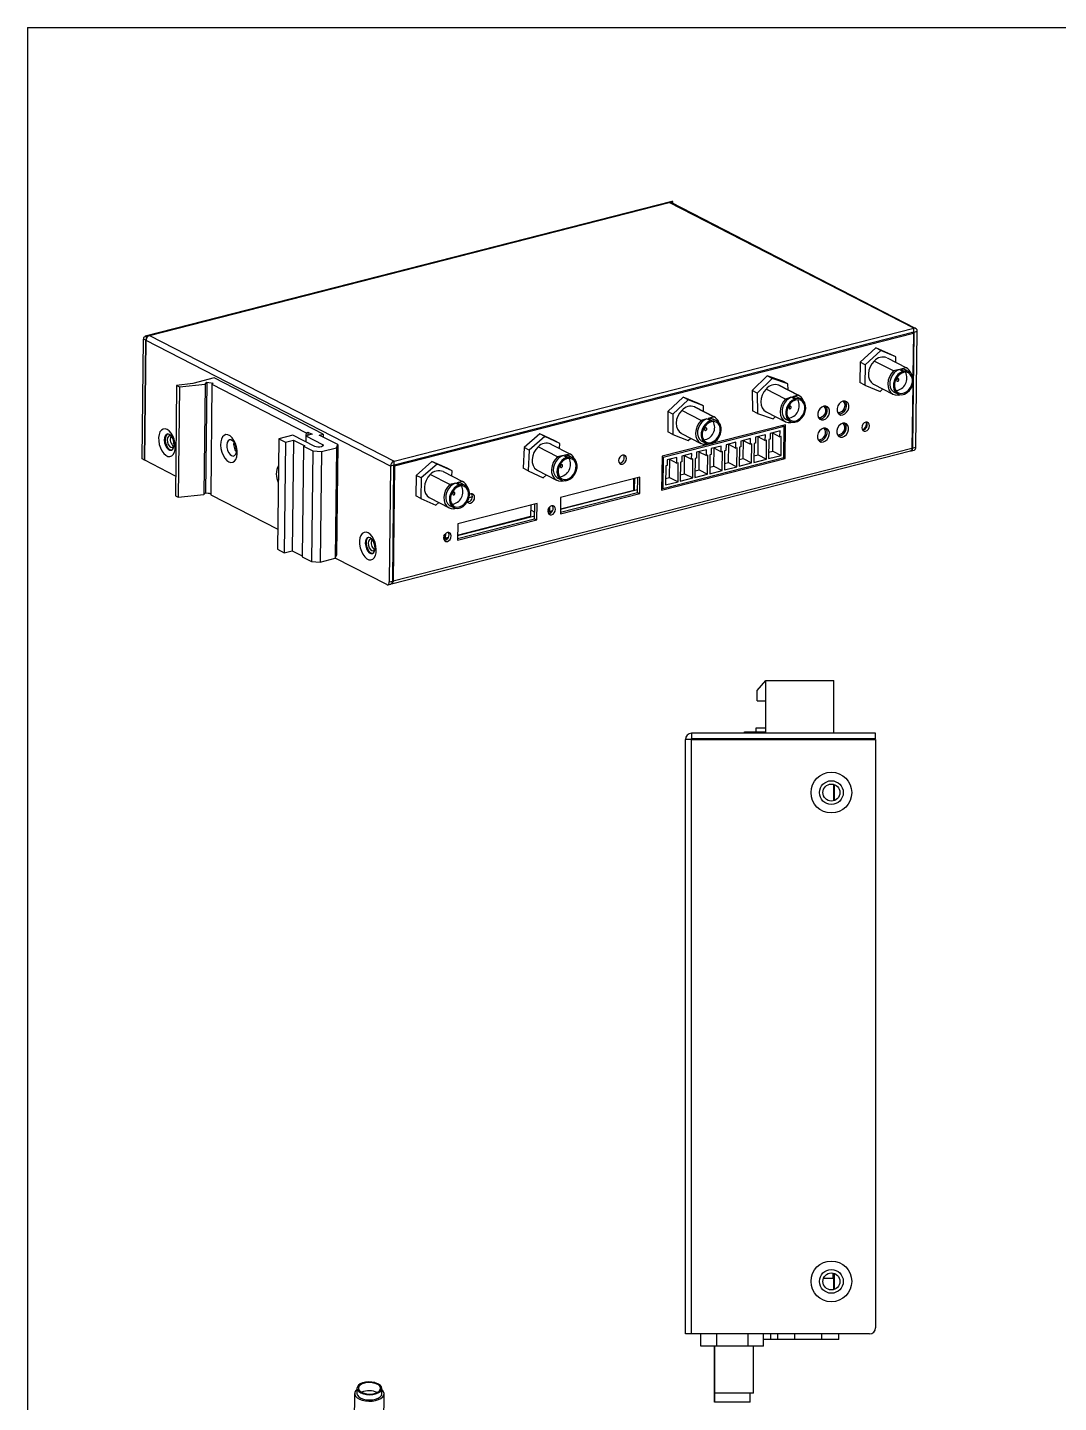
# Model space of a CAD drawing. Header units: millimetres. Extents: x 242 to 699, y 259 to 578.
# Drawn here: x 242.2 to 394.1, y 375 to 577.6 of the extents above; entities that cross this region are included whole.
import ezdxf

# ---------------------------------------------------------------- set-up
doc = ezdxf.new("R2010")
doc.units = ezdxf.units.MM
doc.header["$LTSCALE"] = 2
doc.layers.add('1轮廓实线层', color=7, linetype='Continuous')
doc.layers.add('2细线层', color=4, linetype='Continuous')

msp = doc.modelspace()

# ---------------------------------------------------------------- linework, layer by layer
at = {"layer": '1轮廓实线层'}
for p, q in [((337.14, 551.95), (259.54, 532.09)), ((260.21, 532.2), (336.79, 551.79)), ((336.79, 551.79), (337.3, 551.92)), ((372.81, 533.27), (336.79, 551.79)), ((373.09, 533.25), (337.07, 551.77)), ((337.3, 551.65), (337.3, 551.92)), ((296.23, 513.68), (372.81, 533.27)), ((296.23, 513.16), (372.8, 532.75)), ((372.78, 532.75), (372.86, 532.7)), ((372.8, 532.75), (372.81, 533.27)), ((372.86, 532.7), (373.31, 532.82)), ((373.12, 515.75), (373.31, 532.82)), ((259.13, 514.02), (259.33, 531.67)), ((259.66, 531.5), (259.33, 531.67)), ((259.45, 513.85), (259.66, 531.5)), ((259.5, 513.83), (259.7, 531.48)), ((259.66, 531.5), (259.7, 531.51)), ((259.7, 532.07), (260.21, 532.2)), ((259.7, 532.07), (259.7, 531.55)), ((259.7, 531.55), (259.7, 531.55)), ((295.72, 512.96), (259.7, 531.48)), ((260.21, 532.2), (296.23, 513.68)), ((296.28, 512.98), (372.75, 532.54)), ((372.49, 532.67), (372.75, 532.54)), ((372.66, 515.64), (372.86, 532.7)), ((372.75, 532.54), (372.67, 526.2)), ((367.2, 530.36), (364.91, 528.28)), ((367.94, 529.98), (365.65, 527.9)), ((367.94, 529.98), (367.2, 530.36)), ((369.44, 529.42), (367.2, 530.36)), ((370.18, 529.04), (367.94, 529.98)), ((368.87, 528.91), (371.72, 527.44)), ((370.18, 529.04), (369.44, 529.42)), ((370.17, 528.24), (370.18, 529.04)), ((364.91, 528.28), (364.86, 525.27)), ((365.65, 527.9), (364.91, 528.28)), ((365.65, 527.9), (365.6, 524.89)), ((369.83, 526.97), (366.97, 528.44)), ((370.68, 527.18), (369.83, 526.97)), ((371.22, 526.9), (370.68, 527.18)), ((371.72, 527.44), (370.87, 527.23)), ((370.87, 527.23), (371.4, 526.95)), ((371.22, 526.9), (371.4, 526.95)), ((372.12, 526.85), (371.59, 527.13)), ((264.19, 524.85), (264.01, 508.57)), ((266.59, 525.15), (264.19, 524.85)), ((264.19, 524.85), (264.61, 524.64)), ((264.61, 524.64), (264.42, 508.36)), ((264.61, 524.64), (268.4, 525.05)), ((269.7, 525.94), (266.59, 525.15)), ((268.4, 525.05), (268.21, 508.77)), ((268.4, 525.05), (268.64, 525.32)), ((268.64, 525.32), (268.45, 509.04)), ((268.64, 525.32), (269.57, 525.2)), ((269.4, 525.01), (269.21, 508.73)), ((269.57, 525.2), (269.4, 525.01)), ((269.4, 525.01), (283.26, 517.88)), ((285.79, 517.68), (269.7, 525.94)), ((351.22, 526.27), (348.99, 524.09)), ((351.96, 525.88), (349.73, 523.71)), ((351.96, 525.88), (351.22, 526.27)), ((353.52, 525.46), (351.22, 526.27)), ((354.26, 525.08), (351.96, 525.88)), ((352.94, 524.88), (355.8, 523.41)), ((353.03, 524.84), (352.94, 524.88)), ((355.88, 523.37), (353.03, 524.84)), ((354.26, 525.08), (353.52, 525.46)), ((354.28, 524.2), (354.26, 525.08)), ((365.6, 524.89), (364.86, 525.27)), ((365.6, 524.89), (367.84, 523.95)), ((366.89, 525.03), (369.75, 523.56)), ((372.66, 524.94), (372.55, 515.61)), ((338.84, 523.1), (336.57, 521)), ((339.58, 522.72), (337.31, 520.62)), ((339.58, 522.72), (338.84, 523.1)), ((341.1, 522.2), (338.84, 523.1)), ((341.84, 521.82), (339.58, 522.72)), ((349.73, 523.71), (348.99, 524.09)), ((348.99, 524.09), (349.06, 521.11)), ((349.73, 523.71), (349.8, 520.73)), ((353.9, 522.84), (351.04, 524.31)), ((354.76, 523.1), (353.9, 522.84)), ((355.29, 522.82), (354.76, 523.1)), ((355.8, 523.41), (354.94, 523.15)), ((354.94, 523.15), (355.47, 522.88)), ((355.29, 522.82), (355.47, 522.88)), ((356.26, 522.8), (355.73, 523.07)), ((367.84, 523.95), (368.26, 524.33)), ((369.91, 523.86), (370.44, 523.59)), ((336.57, 521), (336.56, 518)), ((337.31, 520.62), (336.57, 521)), ((337.31, 520.62), (337.3, 517.61)), ((341.49, 519.7), (338.63, 521.17)), ((340.53, 521.67), (343.39, 520.2)), ((340.57, 521.65), (340.53, 521.67)), ((343.42, 520.18), (340.57, 521.65)), ((341.84, 521.82), (341.1, 522.2)), ((341.84, 521), (341.84, 521.82)), ((349.8, 520.73), (349.06, 521.11)), ((349.8, 520.73), (352.1, 519.93)), ((351.04, 520.97), (353.89, 519.5)), ((359.7, 521.7), (359.76, 521.67)), ((359.76, 521.67), (360.03, 521.53)), ((362.69, 521.84), (362.9, 521.73)), ((353.9, 519.05), (335.72, 514.4)), ((353.73, 518.81), (335.88, 514.25)), ((342.34, 519.93), (341.49, 519.7)), ((342.88, 519.65), (342.34, 519.93)), ((343.39, 520.2), (342.53, 519.98)), ((342.53, 519.98), (343.06, 519.7)), ((342.88, 519.65), (343.06, 519.7)), ((343.8, 519.61), (343.27, 519.88)), ((352.1, 519.93), (352.43, 520.25)), ((353.47, 518.94), (353.73, 518.81)), ((353.56, 518.89), (353.57, 518.97)), ((353.67, 514.22), (353.73, 518.81)), ((353.84, 514.07), (353.9, 519.05)), ((354.05, 519.8), (354.58, 519.53)), ((279.24, 516.98), (279.06, 500.7)), ((281.34, 517.52), (279.24, 516.98)), ((279.24, 516.98), (280.23, 516.48)), ((280.23, 516.48), (281.42, 516.78)), ((281.42, 516.78), (281.23, 500.5)), ((284.55, 515.87), (281.34, 517.52)), ((281.42, 516.78), (283.06, 515.93)), ((283.25, 517.41), (283.24, 516.54)), ((283.26, 517.88), (283.25, 517.41)), ((284.16, 517.64), (283.25, 517.41)), ((283.25, 517.41), (285.68, 516.16)), ((283.26, 517.88), (283.54, 517.96)), ((283.54, 517.96), (284.16, 517.64)), ((283.54, 517.96), (283.54, 517.48)), ((285.22, 517.53), (285.79, 517.68)), ((287.93, 516.14), (285.22, 517.53)), ((285.79, 517.68), (285.78, 517.24)), ((317.72, 517.69), (315.39, 515.7)), ((318.46, 517.31), (316.13, 515.32)), ((318.46, 517.31), (317.72, 517.69)), ((319.92, 516.66), (317.72, 517.69)), ((320.66, 516.28), (318.46, 517.31)), ((320.66, 516.28), (319.92, 516.66)), ((337.3, 517.61), (336.56, 518)), ((337.3, 517.61), (339.56, 516.71)), ((338.57, 517.78), (341.43, 516.31)), ((339.56, 516.71), (339.95, 517.08)), ((341.59, 516.61), (342.12, 516.34)), ((347.32, 516.65), (347.31, 515.8)), ((348.77, 517.02), (347.32, 516.65)), ((347.66, 516.74), (348.76, 516.18)), ((347.69, 514.06), (347.72, 516.71)), ((348.76, 516.18), (348.77, 517.02)), ((349.49, 517.21), (349.48, 516.36)), ((350.94, 517.58), (349.49, 517.21)), ((349.83, 517.3), (350.93, 516.73)), ((349.86, 514.62), (349.89, 517.27)), ((350.93, 516.73), (350.94, 517.58)), ((351.12, 516.78), (350.93, 516.73)), ((351.09, 513.98), (351.12, 516.78)), ((351.45, 516.87), (351.42, 514.06)), ((351.64, 516.91), (351.45, 516.87)), ((351.65, 517.76), (351.64, 516.91)), ((353.11, 518.13), (351.65, 517.76)), ((352, 517.85), (353.1, 517.29)), ((352.03, 515.17), (352.06, 517.82)), ((353.1, 517.29), (353.11, 518.13)), ((353.29, 517.34), (353.1, 517.29)), ((353.26, 514.54), (353.29, 517.34)), ((359.67, 518.45), (359.72, 518.41)), ((359.72, 518.41), (359.99, 518.28)), ((280.23, 516.48), (280.04, 500.19)), ((282.89, 515.89), (282.71, 499.61)), ((283.06, 515.93), (282.89, 515.89)), ((282.89, 515.89), (284.25, 515.19)), ((284.25, 515.19), (284.06, 498.91)), ((284.25, 515.19), (285.52, 515.11)), ((285.52, 515.11), (285.34, 498.82)), ((285.52, 515.11), (287.73, 515.67)), ((285.68, 516.16), (285.68, 515.86)), ((287.73, 515.67), (287.54, 499.39)), ((287.73, 515.67), (287.93, 516.14)), ((287.93, 516.14), (287.75, 499.85)), ((295.87, 495.62), (372.34, 515.19)), ((296.09, 496.04), (372.55, 515.61)), ((315.39, 515.7), (315.26, 512.67)), ((316.13, 515.32), (315.39, 515.7)), ((316.13, 515.32), (316, 512.28)), ((320.32, 514.33), (317.46, 515.8)), ((319.3, 516.23), (319.35, 516.2)), ((319.35, 516.2), (322.21, 514.73)), ((321.17, 514.51), (320.32, 514.33)), ((320.63, 515.55), (320.66, 516.28)), ((321.71, 514.24), (321.17, 514.51)), ((322.21, 514.73), (321.36, 514.55)), ((321.36, 514.55), (321.89, 514.28)), ((340.09, 514.8), (338.64, 514.43)), ((338.99, 514.52), (340.08, 513.96)), ((339.01, 511.84), (339.04, 514.49)), ((340.08, 513.96), (340.09, 514.8)), ((340.81, 514.99), (340.8, 514.14)), ((342.26, 515.36), (340.81, 514.99)), ((341.16, 515.08), (342.25, 514.51)), ((341.18, 512.39), (341.21, 515.05)), ((342.25, 514.51), (342.26, 515.36)), ((342.45, 514.56), (342.25, 514.51)), ((342.42, 511.76), (342.45, 514.56)), ((342.77, 514.64), (342.74, 511.84)), ((342.97, 514.69), (342.77, 514.64)), ((342.98, 515.54), (342.97, 514.69)), ((344.43, 515.91), (342.98, 515.54)), ((343.33, 515.63), (344.42, 515.07)), ((343.35, 512.95), (343.38, 515.6)), ((344.42, 515.07), (344.43, 515.91)), ((344.62, 515.12), (344.42, 515.07)), ((344.58, 512.32), (344.62, 515.12)), ((344.94, 515.2), (344.91, 512.4)), ((345.14, 515.25), (344.94, 515.2)), ((345.15, 516.1), (345.14, 515.25)), ((346.6, 516.47), (345.15, 516.1)), ((345.5, 516.19), (346.59, 515.62)), ((345.52, 513.51), (345.55, 516.16)), ((346.59, 515.62), (346.6, 516.47)), ((346.79, 515.67), (346.59, 515.62)), ((346.75, 512.87), (346.79, 515.67)), ((347.11, 515.75), (347.08, 512.95)), ((347.31, 515.8), (347.11, 515.75)), ((348.96, 516.23), (348.76, 516.18)), ((348.92, 513.43), (348.96, 516.23)), ((349.28, 516.31), (349.25, 513.51)), ((349.26, 514.46), (349.86, 514.62)), ((349.48, 516.36), (349.28, 516.31)), ((349.86, 514.62), (351.09, 513.98)), ((351.42, 514.06), (353.26, 514.54)), ((351.43, 515.02), (352.03, 515.17)), ((352.03, 515.17), (353.26, 514.54)), ((372.45, 515.22), (372.9, 515.33)), ((372.66, 515.64), (373.12, 515.75)), ((259.45, 513.85), (259.13, 514.02)), ((259.45, 513.85), (259.5, 513.86)), ((264.04, 511.49), (259.5, 513.83)), ((295.72, 512.96), (295.52, 495.9)), ((296.17, 513.08), (295.72, 512.96)), ((296.17, 513.08), (295.98, 496.01)), ((296.28, 512.98), (296.09, 496.04)), ((296.17, 513.03), (296.28, 512.98)), ((296.23, 513.16), (296.23, 513.68)), ((301.82, 513.63), (299.51, 511.59)), ((302.56, 513.25), (300.25, 511.21)), ((302.56, 513.25), (301.82, 513.63)), ((304.04, 512.64), (301.82, 513.63)), ((304.78, 512.26), (302.56, 513.25)), ((304.78, 512.26), (304.04, 512.64)), ((316, 512.28), (315.26, 512.67)), ((321.71, 514.24), (321.89, 514.28)), ((322.56, 514.17), (322.03, 514.45)), ((335.72, 514.4), (335.66, 509.41)), ((335.66, 509.41), (353.84, 514.07)), ((335.72, 514.33), (335.88, 514.25)), ((335.88, 514.25), (335.83, 509.65)), ((335.83, 509.65), (353.67, 514.22)), ((336.27, 512.98), (336.23, 510.18)), ((336.46, 513.03), (336.27, 512.98)), ((336.47, 513.88), (336.46, 513.03)), ((337.92, 514.25), (336.47, 513.88)), ((336.82, 513.97), (337.91, 513.4)), ((336.84, 511.28), (336.87, 513.94)), ((337.91, 513.4), (337.92, 514.25)), ((338.11, 513.45), (337.91, 513.4)), ((338.08, 510.65), (338.11, 513.45)), ((338.43, 513.53), (338.4, 510.73)), ((338.63, 513.58), (338.43, 513.53)), ((338.64, 514.43), (338.63, 513.58)), ((340.28, 514.01), (340.08, 513.96)), ((340.25, 511.21), (340.28, 514.01)), ((340.6, 514.09), (340.57, 511.29)), ((340.8, 514.14), (340.6, 514.09)), ((342.75, 512.8), (343.35, 512.95)), ((343.35, 512.95), (344.58, 512.32)), ((344.91, 512.4), (346.75, 512.87)), ((344.92, 513.35), (345.52, 513.51)), ((345.52, 513.51), (346.75, 512.87)), ((347.08, 512.95), (348.92, 513.43)), ((347.09, 513.91), (347.69, 514.06)), ((347.69, 514.06), (348.92, 513.43)), ((349.25, 513.51), (351.09, 513.98)), ((353.59, 514.2), (353.84, 514.07)), ((299.51, 511.59), (299.42, 508.57)), ((300.25, 511.21), (299.51, 511.59)), ((300.25, 511.21), (300.16, 508.19)), ((304.43, 510.25), (301.57, 511.72)), ((303.47, 512.16), (306.33, 510.69)), ((305.29, 510.45), (304.43, 510.25)), ((304.76, 511.5), (304.78, 512.26)), ((305.82, 510.17), (305.29, 510.45)), ((306.33, 510.69), (305.47, 510.49)), ((305.47, 510.49), (306.01, 510.21)), ((316, 512.28), (318.2, 511.25)), ((317.34, 512.35), (320.19, 510.88)), ((318.2, 511.25), (318.67, 511.66)), ((320.35, 511.18), (320.88, 510.9)), ((332.46, 511.32), (320.76, 508.33)), ((331.55, 509.43), (331.57, 511.1)), ((331.68, 509.52), (331.69, 511.13)), ((332.1, 509.08), (332.13, 511.24)), ((332.43, 508.91), (332.46, 511.32)), ((336.23, 510.18), (338.08, 510.65)), ((336.24, 511.13), (336.84, 511.28)), ((336.84, 511.28), (338.08, 510.65)), ((338.4, 510.73), (340.25, 511.21)), ((338.41, 511.69), (339.01, 511.84)), ((339.01, 511.84), (340.25, 511.21)), ((340.57, 511.29), (342.42, 511.76)), ((340.58, 512.24), (341.18, 512.39)), ((341.18, 512.39), (342.42, 511.76)), ((342.74, 511.84), (344.58, 512.32)), ((264.01, 508.57), (264.42, 508.36)), ((264.42, 508.36), (268.21, 508.77)), ((268.21, 508.77), (268.45, 509.04)), ((268.45, 509.04), (269.21, 508.94)), ((269.21, 508.83), (268.93, 508.98)), ((269.21, 508.73), (279.09, 503.65)), ((300.16, 508.19), (299.42, 508.57)), ((305.82, 510.17), (306.01, 510.21)), ((306.71, 510.11), (306.17, 510.39)), ((307.77, 508.42), (307.27, 508.29)), ((307.53, 508.86), (307.35, 508.78)), ((320.74, 506.6), (332.11, 509.5)), ((320.74, 506.18), (332.1, 509.08)), ((320.74, 505.92), (332.43, 508.91)), ((320.75, 506.67), (331.55, 509.43)), ((331.55, 509.49), (331.68, 509.52)), ((332.1, 509.08), (332.43, 508.91)), ((335.66, 509.74), (335.83, 509.65)), ((335.66, 509.67), (335.76, 509.69)), ((300.16, 508.19), (302.38, 507.2)), ((301.48, 508.29), (304.33, 506.82)), ((302.38, 507.2), (302.83, 507.59)), ((304.49, 507.12), (305.02, 506.85)), ((317.31, 507.45), (305.62, 504.45)), ((316.4, 505.56), (316.42, 507.22)), ((316.41, 506.47), (316.97, 506.18)), ((316.95, 505.21), (316.98, 507.36)), ((317.28, 505.04), (317.31, 507.45)), ((318.93, 506.58), (319.04, 506.79)), ((319.1, 506.31), (319.11, 506.88)), ((319.14, 506.91), (319.13, 506.31)), ((319.13, 506.31), (319.61, 506.44)), ((320.76, 508.33), (320.74, 505.92)), ((305.59, 502.3), (316.95, 505.21)), ((305.59, 502.04), (317.28, 505.04)), ((305.62, 504.45), (305.59, 502.04)), ((305.6, 502.72), (316.96, 505.63)), ((305.6, 502.79), (316.4, 505.56)), ((316.95, 505.21), (317.28, 505.04)), ((318.88, 506.25), (319.1, 506.31)), ((318.9, 506.12), (319.53, 506.28)), ((319.1, 506.33), (319.13, 506.31)), ((303.53, 502.32), (303.75, 502.38)), ((303.55, 502.2), (304.18, 502.36)), ((303.58, 502.66), (303.69, 502.87)), ((303.75, 502.38), (303.76, 502.95)), ((303.75, 502.4), (303.78, 502.38)), ((303.79, 502.98), (303.78, 502.38)), ((303.78, 502.38), (304.26, 502.51)), ((279.06, 500.7), (280.04, 500.19)), ((280.04, 500.19), (281.23, 500.5)), ((281.23, 500.5), (282.71, 499.74)), ((282.71, 499.61), (284.06, 498.91)), ((284.06, 498.91), (285.34, 498.82)), ((285.34, 498.82), (287.54, 499.39)), ((287.54, 499.39), (287.75, 499.85)), ((295.15, 495.5), (287.55, 499.4)), ((295.31, 495.48), (295.76, 495.59)), ((295.52, 495.9), (295.98, 496.01)), ((295.98, 496.1), (296.09, 496.04)), ((349.72, 479.9), (351.02, 481.4)), ((351.02, 481.4), (361.02, 481.4)), ((351.02, 473.6), (351.02, 481.4)), ((361.02, 473.6), (361.02, 481.4)), ((349.72, 478.4), (349.72, 479.9)), ((349.72, 478.4), (351.02, 478.4)), ((349.57, 474.4), (351.02, 474.4)), ((349.57, 473.8), (349.57, 474.4)), ((339.97, 472.7), (339.17, 472.7)), ((339.17, 385.12), (339.17, 472.7)), ((339.97, 472.7), (340.07, 472.7)), ((340.07, 473.6), (340.07, 472.8)), ((367.17, 473.6), (340.07, 473.6)), ((367.17, 472.8), (340.07, 472.8)), ((340.07, 385.12), (340.07, 472.7)), ((340.07, 472.7), (367.17, 472.7)), ((347.87, 473.6), (347.87, 473.8)), ((347.87, 473.8), (351.02, 473.8)), ((347.87, 472.7), (347.87, 472.8)), ((351.02, 472.7), (351.02, 472.8)), ((361.02, 472.7), (361.02, 472.8)), ((367.17, 472.8), (367.17, 473.6)), ((367.17, 472.7), (367.17, 386.02)), ((361.02, 463.66), (361.02, 466.06)), ((361.07, 466.04), (361.07, 463.68)), ((360.97, 393.3), (359.5, 393.3)), ((360.87, 394.09), (360.87, 393.3)), ((360.97, 393.3), (360.97, 391.65)), ((361.07, 394.04), (361.07, 391.68)), ((340.07, 385.12), (339.17, 385.12)), ((366.27, 385.12), (340.07, 385.12)), ((341.45, 383.32), (341.45, 385.12)), ((343.78, 383.32), (343.78, 385.12)), ((348.4, 383.32), (348.4, 385.12)), ((350.69, 383.32), (350.69, 385.12)), ((351.77, 384.32), (351.77, 385.12)), ((352.77, 384.32), (352.77, 385.12)), ((355.27, 384.32), (355.27, 385.12)), ((359.27, 384.32), (359.27, 385.12)), ((361.77, 384.32), (361.77, 385.12)), ((343.78, 383.32), (341.45, 383.32)), ((343.39, 383.32), (343.39, 376.37)), ((343.44, 376.37), (343.44, 383.32)), ((343.46, 383.32), (343.46, 376.37)), ((348.4, 383.32), (343.78, 383.32)), ((350.69, 383.32), (348.4, 383.32)), ((349.18, 376.37), (349.18, 383.32)), ((351.77, 384.32), (350.69, 384.32)), ((352.77, 384.32), (351.77, 384.32)), ((355.27, 384.32), (352.77, 384.32)), ((359.27, 384.32), (355.27, 384.32)), ((361.77, 384.32), (359.27, 384.32)), ((290.77, 377.14), (290.76, 376.36)), ((293.4, 377.95), (293.6, 377.89)), ((294.44, 376.3), (294.45, 377.08)), ((294.51, 376.84), (294.44, 376.86)), ((290.42, 376.36), (290.36, 372.18)), ((294.71, 372.11), (294.78, 376.3)), ((343.45, 376.37), (343.39, 376.37)), ((343.45, 376.37), (343.44, 376.37)), ((343.45, 375.07), (343.45, 376.37)), ((343.45, 376.37), (343.45, 375.07)), ((343.46, 376.37), (343.45, 376.37)), ((343.45, 376.37), (343.45, 375.07)), ((348.7, 375.07), (343.45, 375.07)), ((343.45, 375.07), (343.45, 375.07)), ((343.45, 375.07), (343.45, 375.07)), ((349.18, 376.37), (343.46, 376.37)), ((348.7, 375.07), (348.7, 376.37))]:
    msp.add_line(p, q, dxfattribs=at)
at = {"layer": '1轮廓实线层', "flags": 128}
for points in [[(259.33, 531.67), (259.34, 531.78), (259.36, 531.88), (259.39, 531.97), (259.44, 532.03), (259.5, 532.07), (259.56, 532.1), (259.63, 532.09), (259.7, 532.07)], [(259.66, 531.5), (259.66, 531.52), (259.66, 531.53), (259.66, 531.54), (259.67, 531.54), (259.68, 531.55), (259.68, 531.55), (259.69, 531.55), (259.7, 531.55)], [(366.97, 528.44), (366.63, 528.04), (366.37, 527.57), (366.2, 527.07), (366.13, 526.57), (366.16, 526.09), (366.3, 525.66), (366.54, 525.3), (366.85, 525.05), (366.89, 525.03)], [(369.83, 526.97), (369.49, 526.57), (369.23, 526.1), (369.06, 525.6), (368.99, 525.1), (369.02, 524.62), (369.16, 524.19), (369.39, 523.83), (369.71, 523.58), (370.08, 523.44), (370.5, 523.43), (370.77, 523.48)], [(370.68, 527.18), (370.29, 526.99), (369.93, 526.7), (369.63, 526.32), (369.41, 525.88), (369.29, 525.42), (369.27, 524.96), (369.35, 524.54), (369.53, 524.18), (369.8, 523.92), (369.91, 523.86)], [(371.22, 526.9), (370.83, 526.72), (370.47, 526.43), (370.17, 526.05), (369.95, 525.61), (369.82, 525.14), (369.8, 524.68), (369.88, 524.26), (370.07, 523.91), (370.34, 523.65), (370.68, 523.5), (371.06, 523.47), (371.45, 523.57), (371.84, 523.79), (372.18, 524.11), (372.46, 524.51), (372.66, 524.95), (372.76, 525.42), (372.75, 525.88), (372.64, 526.28), (372.43, 526.61), (372.14, 526.84), (371.79, 526.96), (371.4, 526.95)], [(371.26, 523.69), (371.63, 523.84), (371.98, 524.11), (372.27, 524.47), (372.48, 524.89), (372.6, 525.33), (372.6, 525.77), (372.5, 526.16), (372.3, 526.47), (372.02, 526.69), (371.68, 526.78), (371.31, 526.75), (370.93, 526.6), (370.58, 526.33), (370.29, 525.97), (370.08, 525.55), (369.97, 525.11), (369.96, 524.67), (370.06, 524.28), (370.26, 523.96), (370.54, 523.75), (370.88, 523.66), (371.26, 523.69)], [(371.59, 527.13), (371.25, 527.23), (370.87, 527.23)], [(370.46, 525.45), (370.52, 525.48), (370.58, 525.53), (370.62, 525.61), (370.63, 525.68), (370.62, 525.76), (370.58, 525.81), (370.53, 525.84), (370.46, 525.84), (370.4, 525.81), (370.34, 525.75), (370.3, 525.68), (370.29, 525.6), (370.3, 525.53), (370.34, 525.47), (370.39, 525.45), (370.46, 525.45)], [(351.04, 524.31), (350.72, 523.9), (350.47, 523.42), (350.32, 522.92), (350.27, 522.42), (350.32, 521.94), (350.48, 521.53), (350.73, 521.19), (351.04, 520.97)], [(353.9, 522.84), (353.58, 522.43), (353.33, 521.95), (353.18, 521.45), (353.13, 520.95), (353.18, 520.47), (353.34, 520.06), (353.59, 519.72), (353.92, 519.49), (354.3, 519.37), (354.72, 519.38), (354.91, 519.42)], [(354.76, 523.1), (354.37, 522.89), (354.02, 522.58), (353.73, 522.19), (353.53, 521.75), (353.42, 521.28), (353.41, 520.82), (353.52, 520.41), (353.72, 520.07), (354, 519.83), (354.05, 519.8)], [(355.29, 522.82), (354.9, 522.62), (354.55, 522.31), (354.27, 521.92), (354.06, 521.47), (353.95, 521), (353.95, 520.55), (354.05, 520.14), (354.25, 519.8), (354.53, 519.55), (354.88, 519.43), (355.27, 519.42), (355.66, 519.54), (356.04, 519.78), (356.38, 520.11), (356.65, 520.52), (356.83, 520.98), (356.91, 521.44), (356.88, 521.89), (356.75, 522.29), (356.53, 522.6), (356.23, 522.81), (355.87, 522.91), (355.47, 522.88)], [(355.46, 519.65), (355.83, 519.82), (356.17, 520.1), (356.45, 520.47), (356.65, 520.9), (356.75, 521.34), (356.74, 521.78), (356.62, 522.16), (356.41, 522.46), (356.11, 522.65), (355.76, 522.73), (355.39, 522.68), (355.01, 522.5), (354.67, 522.22), (354.39, 521.85), (354.2, 521.42), (354.1, 520.98), (354.11, 520.55), (354.23, 520.17), (354.44, 519.86), (354.73, 519.67), (355.08, 519.59), (355.46, 519.65)], [(338.63, 521.17), (338.3, 520.77), (338.04, 520.3), (337.87, 519.8), (337.81, 519.29), (337.85, 518.81), (337.99, 518.39), (338.23, 518.04), (338.55, 517.79), (338.57, 517.78)], [(354.61, 521.39), (354.67, 521.42), (354.72, 521.48), (354.76, 521.56), (354.77, 521.64), (354.76, 521.71), (354.72, 521.76), (354.66, 521.78), (354.6, 521.78), (354.53, 521.74), (354.48, 521.68), (354.44, 521.61), (354.43, 521.53), (354.45, 521.46), (354.48, 521.41), (354.54, 521.39), (354.61, 521.39)], [(359.55, 521.8), (359.25, 521.66), (358.98, 521.41), (358.78, 521.1), (358.67, 520.74), (358.67, 520.39), (358.77, 520.09), (358.96, 519.87), (359.23, 519.76), (359.53, 519.78), (359.83, 519.91), (360.09, 520.16), (360.29, 520.48), (360.4, 520.83), (360.4, 521.18), (360.3, 521.48), (360.11, 521.7), (359.85, 521.81), (359.55, 521.8)], [(358.89, 519.93), (358.9, 519.93), (359.2, 519.94), (359.5, 520.08), (359.76, 520.33), (359.96, 520.64), (360.07, 521), (360.07, 521.35), (359.97, 521.65), (359.86, 521.81)], [(362.38, 522.52), (362.08, 522.38), (361.81, 522.14), (361.61, 521.82), (361.51, 521.46), (361.5, 521.11), (361.6, 520.81), (361.8, 520.59), (362.06, 520.48), (362.36, 520.5), (362.66, 520.64), (362.92, 520.88), (363.12, 521.2), (363.23, 521.56), (363.24, 521.91), (363.13, 522.21), (362.94, 522.43), (362.68, 522.54), (362.38, 522.52)], [(361.72, 520.65), (361.73, 520.65), (362.03, 520.67), (362.33, 520.81), (362.59, 521.05), (362.79, 521.37), (362.9, 521.73), (362.91, 522.08), (362.81, 522.38), (362.69, 522.53)], [(341.49, 519.7), (341.15, 519.3), (340.9, 518.83), (340.73, 518.33), (340.67, 517.82), (340.71, 517.34), (340.85, 516.92), (341.09, 516.57), (341.41, 516.32), (341.79, 516.19), (342.2, 516.18), (342.45, 516.23)], [(342.34, 519.93), (341.95, 519.73), (341.6, 519.44), (341.3, 519.05), (341.09, 518.61), (340.96, 518.15), (340.95, 517.69), (341.04, 517.27), (341.23, 516.92), (341.5, 516.66), (341.59, 516.61)], [(342.88, 519.65), (342.49, 519.46), (342.13, 519.16), (341.84, 518.78), (341.62, 518.34), (341.5, 517.87), (341.48, 517.41), (341.57, 516.99), (341.76, 516.64), (342.03, 516.39), (342.37, 516.25), (342.76, 516.23), (343.15, 516.33), (343.54, 516.56), (343.88, 516.88), (344.16, 517.28), (344.35, 517.73), (344.44, 518.2), (344.43, 518.65), (344.31, 519.05), (344.1, 519.38), (343.81, 519.61), (343.45, 519.71), (343.06, 519.7)], [(342.96, 516.44), (343.33, 516.61), (343.68, 516.88), (343.96, 517.24), (344.17, 517.66), (344.28, 518.1), (344.28, 518.54), (344.18, 518.93), (343.97, 519.24), (343.69, 519.45), (343.34, 519.54), (342.97, 519.5), (342.59, 519.34), (342.25, 519.07), (341.96, 518.71), (341.76, 518.29), (341.65, 517.84), (341.64, 517.41), (341.75, 517.02), (341.95, 516.71), (342.24, 516.5), (342.58, 516.41), (342.96, 516.44)], [(342.14, 518.2), (342.2, 518.23), (342.26, 518.29), (342.3, 518.36), (342.31, 518.44), (342.3, 518.51), (342.26, 518.57), (342.21, 518.59), (342.14, 518.59), (342.08, 518.56), (342.02, 518.5), (341.98, 518.43), (341.97, 518.35), (341.98, 518.28), (342.02, 518.23), (342.07, 518.2), (342.14, 518.2)], [(343.27, 519.88), (342.92, 519.99), (342.53, 519.98)], [(359.51, 518.54), (359.21, 518.4), (358.94, 518.16), (358.74, 517.84), (358.64, 517.48), (358.63, 517.13), (358.73, 516.83), (358.93, 516.61), (359.19, 516.5), (359.49, 516.52), (359.79, 516.66), (360.05, 516.9), (360.25, 517.22), (360.36, 517.57), (360.37, 517.93), (360.27, 518.23), (360.07, 518.45), (359.81, 518.55), (359.51, 518.54)], [(358.85, 516.67), (358.86, 516.67), (359.16, 516.69), (359.46, 516.83), (359.73, 517.07), (359.92, 517.39), (360.03, 517.74), (360.04, 518.09), (359.94, 518.4), (359.82, 518.55)], [(362.34, 519.26), (362.04, 519.13), (361.78, 518.88), (361.58, 518.56), (361.47, 518.21), (361.46, 517.86), (361.57, 517.55), (361.76, 517.34), (362.02, 517.23), (362.32, 517.24), (362.62, 517.38), (362.89, 517.62), (363.09, 517.94), (363.19, 518.3), (363.2, 518.65), (363.1, 518.95), (362.9, 519.17), (362.64, 519.28), (362.34, 519.26)], [(361.68, 517.4), (361.69, 517.4), (361.99, 517.41), (362.29, 517.55), (362.56, 517.79), (362.76, 518.11), (362.86, 518.47), (362.87, 518.82), (362.77, 519.12), (362.65, 519.28)], [(365.73, 519.42), (365.52, 519.31), (365.33, 519.12), (365.2, 518.88), (365.16, 518.62), (365.2, 518.38), (365.32, 518.2), (365.5, 518.11), (365.72, 518.11), (365.94, 518.22), (366.12, 518.41), (366.25, 518.65), (366.29, 518.91), (366.25, 519.15), (366.13, 519.33), (365.95, 519.42), (365.73, 519.42)], [(262.79, 518.36), (262.48, 518.46), (262.19, 518.42), (261.94, 518.26), (261.74, 517.99), (261.6, 517.61), (261.54, 517.16), (261.55, 516.66), (261.64, 516.15), (261.8, 515.65), (262.02, 515.2), (262.29, 514.82), (262.59, 514.55), (262.9, 514.39), (263.2, 514.36), (263.48, 514.45), (263.7, 514.67), (263.88, 515), (263.98, 515.42), (264, 515.9), (263.95, 516.41), (263.82, 516.92), (263.63, 517.4), (263.38, 517.81), (263.1, 518.14), (262.79, 518.36)], [(263.11, 517.63), (262.88, 517.69), (262.67, 517.62), (262.5, 517.42), (262.4, 517.13), (262.38, 516.76), (262.43, 516.37), (262.56, 515.99), (262.74, 515.66), (262.97, 515.43), (263.2, 515.3), (263.43, 515.31), (263.62, 515.45), (263.75, 515.69), (263.81, 516.03), (263.8, 516.41), (263.71, 516.8), (263.55, 517.16), (263.34, 517.45), (263.11, 517.63)], [(262.86, 517.69), (262.79, 517.65), (262.63, 517.45), (262.53, 517.16), (262.5, 516.8), (262.56, 516.4), (262.68, 516.02), (262.87, 515.7), (263.09, 515.46), (263.33, 515.34), (263.46, 515.32)], [(263.5, 517.24), (263.34, 517.36), (263.15, 517.4), (262.98, 517.31), (262.86, 517.11), (262.82, 516.81), (262.86, 516.48), (262.96, 516.16), (263.13, 515.9), (263.33, 515.74), (263.52, 515.7), (263.69, 515.79), (263.81, 515.99), (263.81, 516.02)], [(271.87, 513.58), (272.18, 513.49), (272.47, 513.52), (272.72, 513.68), (272.93, 513.95), (273.06, 514.33), (273.13, 514.78), (273.11, 515.28), (273.02, 515.79), (272.86, 516.29), (272.64, 516.74), (272.37, 517.12), (272.07, 517.4), (271.76, 517.55), (271.46, 517.59), (271.19, 517.49), (270.96, 517.27), (270.79, 516.94), (270.69, 516.53), (270.66, 516.05), (270.72, 515.54), (270.84, 515.03), (271.04, 514.55), (271.28, 514.13), (271.57, 513.8), (271.87, 513.58)], [(272.29, 514.5), (272.53, 514.44), (272.74, 514.51), (272.9, 514.71), (273, 515), (273.02, 515.37), (272.97, 515.76), (272.84, 516.14), (272.66, 516.47), (272.44, 516.7), (272.2, 516.83), (271.97, 516.82), (271.78, 516.69), (271.65, 516.44), (271.59, 516.1), (271.6, 515.72), (271.7, 515.33), (271.85, 514.97), (272.06, 514.68), (272.29, 514.5)], [(285.68, 516.16), (285.79, 516.07), (285.8, 515.97), (285.71, 515.88), (285.52, 515.8), (285.28, 515.76), (285, 515.76), (284.75, 515.8), (284.55, 515.87)], [(317.46, 515.8), (317.11, 515.41), (316.84, 514.96), (316.66, 514.46), (316.57, 513.95), (316.6, 513.47), (316.72, 513.03), (316.94, 512.66), (317.25, 512.4), (317.34, 512.35)], [(321.17, 514.51), (320.78, 514.34), (320.42, 514.06), (320.11, 513.69), (319.88, 513.26), (319.74, 512.79), (319.7, 512.33), (319.78, 511.9), (319.95, 511.54), (320.21, 511.27), (320.35, 511.18)], [(322.03, 514.45), (321.74, 514.54), (321.36, 514.55)], [(329.9, 514.58), (329.68, 514.47), (329.49, 514.28), (329.36, 514.03), (329.31, 513.77), (329.36, 513.52), (329.48, 513.34), (329.67, 513.24), (329.89, 513.25), (330.11, 513.35), (330.3, 513.55), (330.43, 513.8), (330.48, 514.06), (330.43, 514.31), (330.31, 514.49), (330.12, 514.59), (329.9, 514.58)], [(372.39, 515.21), (372.43, 515.21), (372.49, 515.23), (372.55, 515.28), (372.6, 515.34), (372.63, 515.43), (372.66, 515.53), (372.66, 515.64)], [(320.32, 514.33), (319.97, 513.94), (319.7, 513.49), (319.52, 512.99), (319.43, 512.48), (319.45, 512), (319.58, 511.56), (319.8, 511.19), (320.1, 510.93), (320.47, 510.77), (320.89, 510.74), (321.21, 510.8)], [(321.71, 514.24), (321.31, 514.07), (320.95, 513.78), (320.64, 513.41), (320.41, 512.98), (320.27, 512.52), (320.24, 512.05), (320.31, 511.63), (320.48, 511.26), (320.74, 510.99), (321.07, 510.83), (321.45, 510.79), (321.85, 510.87), (322.23, 511.08), (322.59, 511.38), (322.88, 511.77), (323.08, 512.22), (323.19, 512.68), (323.2, 513.14), (323.1, 513.55), (322.9, 513.9), (322.62, 514.14), (322.28, 514.27), (321.89, 514.28)], [(321.66, 510.99), (322.03, 511.14), (322.39, 511.39), (322.68, 511.74), (322.9, 512.15), (323.03, 512.6), (323.05, 513.04), (322.96, 513.44), (322.77, 513.76), (322.5, 513.99), (322.16, 514.1), (321.79, 514.08), (321.41, 513.94), (321.06, 513.68), (320.76, 513.33), (320.54, 512.92), (320.42, 512.48), (320.4, 512.04), (320.49, 511.64), (320.67, 511.31), (320.95, 511.09), (321.28, 510.98), (321.66, 510.99)], [(320.89, 512.76), (320.96, 512.79), (321.02, 512.85), (321.05, 512.92), (321.07, 513), (321.06, 513.07), (321.03, 513.13), (320.97, 513.16), (320.91, 513.16), (320.84, 513.13), (320.79, 513.07), (320.75, 513), (320.73, 512.92), (320.74, 512.85), (320.78, 512.8), (320.83, 512.76), (320.89, 512.76)], [(301.57, 511.72), (301.23, 511.32), (300.97, 510.86), (300.79, 510.37), (300.71, 509.86), (300.74, 509.37), (300.87, 508.94), (301.1, 508.58), (301.41, 508.32), (301.48, 508.29)], [(305.29, 510.45), (304.9, 510.27), (304.54, 509.98), (304.23, 509.6), (304.01, 509.17), (303.87, 508.7), (303.85, 508.24), (303.92, 507.82), (304.1, 507.46), (304.37, 507.19), (304.49, 507.12)], [(306.17, 510.39), (305.86, 510.49), (305.47, 510.49)], [(304.43, 510.25), (304.09, 509.85), (303.82, 509.39), (303.65, 508.9), (303.57, 508.39), (303.6, 507.9), (303.73, 507.47), (303.96, 507.11), (304.27, 506.85), (304.64, 506.71), (305.06, 506.68), (305.35, 506.74)], [(305.82, 510.17), (305.43, 509.99), (305.07, 509.7), (304.77, 509.33), (304.54, 508.89), (304.41, 508.43), (304.38, 507.97), (304.46, 507.54), (304.64, 507.18), (304.9, 506.92), (305.24, 506.76), (305.62, 506.73), (306.01, 506.82), (306.4, 507.03), (306.75, 507.35), (307.03, 507.74), (307.23, 508.19), (307.34, 508.66), (307.34, 509.11), (307.23, 509.52), (307.03, 509.86), (306.74, 510.09), (306.39, 510.22), (306.01, 510.21)], [(305.82, 506.94), (306.2, 507.09), (306.55, 507.35), (306.84, 507.71), (307.06, 508.12), (307.18, 508.57), (307.19, 509), (307.09, 509.4), (306.9, 509.72), (306.62, 509.94), (306.28, 510.04), (305.91, 510.02), (305.53, 509.87), (305.18, 509.61), (304.89, 509.25), (304.67, 508.84), (304.55, 508.39), (304.54, 507.95), (304.64, 507.56), (304.83, 507.24), (305.11, 507.02), (305.45, 506.92), (305.82, 506.94)], [(305.04, 508.71), (305.1, 508.74), (305.16, 508.79), (305.2, 508.86), (305.21, 508.94), (305.2, 509.01), (305.17, 509.07), (305.11, 509.1), (305.05, 509.1), (304.98, 509.07), (304.93, 509.01), (304.89, 508.94), (304.87, 508.86), (304.88, 508.79), (304.92, 508.74), (304.97, 508.71), (305.04, 508.71)], [(307.02, 507.72), (307.11, 507.61), (307.29, 507.52), (307.51, 507.52), (307.74, 507.63), (307.93, 507.82), (308.06, 508.07), (308.1, 508.34), (308.06, 508.58), (307.94, 508.77), (307.75, 508.86), (307.53, 508.86), (307.53, 508.86)], [(319.45, 507.1), (319.24, 507), (319.05, 506.81), (318.93, 506.57), (318.88, 506.31), (318.92, 506.07), (319.04, 505.89), (319.22, 505.79), (319.44, 505.8), (319.66, 505.9), (319.84, 506.09), (319.97, 506.34), (320.01, 506.6), (319.97, 506.83), (319.85, 507.01), (319.67, 507.11), (319.45, 507.1)], [(292.4, 503.13), (292.1, 503.23), (291.81, 503.2), (291.55, 503.04), (291.35, 502.76), (291.21, 502.39), (291.15, 501.94), (291.16, 501.44), (291.25, 500.92), (291.42, 500.42), (291.64, 499.97), (291.91, 499.6), (292.2, 499.32), (292.51, 499.16), (292.81, 499.13), (293.09, 499.23), (293.32, 499.45), (293.49, 499.77), (293.59, 500.19), (293.61, 500.67), (293.56, 501.18), (293.43, 501.69), (293.24, 502.17), (292.99, 502.59), (292.71, 502.92), (292.4, 503.13)], [(292.72, 502.41), (292.49, 502.46), (292.28, 502.39), (292.12, 502.2), (292.02, 501.9), (291.99, 501.54), (292.05, 501.15), (292.17, 500.77), (292.36, 500.44), (292.58, 500.2), (292.82, 500.08), (293.04, 500.09), (293.23, 500.22), (293.36, 500.47), (293.43, 500.8), (293.41, 501.19), (293.32, 501.58), (293.16, 501.94), (292.96, 502.22), (292.72, 502.41)], [(292.47, 502.46), (292.4, 502.42), (292.24, 502.23), (292.14, 501.94), (292.12, 501.57), (292.17, 501.18), (292.3, 500.8), (292.48, 500.47), (292.7, 500.23), (292.94, 500.11), (293.07, 500.1)], [(304.1, 503.17), (303.89, 503.07), (303.7, 502.88), (303.58, 502.64), (303.53, 502.38), (303.57, 502.14), (303.69, 501.96), (303.87, 501.87), (304.09, 501.87), (304.31, 501.98), (304.49, 502.17), (304.62, 502.41), (304.66, 502.67), (304.62, 502.91), (304.5, 503.09), (304.32, 503.18), (304.1, 503.17)], [(293.11, 502.02), (292.96, 502.14), (292.76, 502.18), (292.59, 502.09), (292.48, 501.88), (292.43, 501.59), (292.47, 501.26), (292.58, 500.94), (292.74, 500.67), (292.94, 500.51), (293.14, 500.47), (293.3, 500.56), (293.42, 500.77), (293.43, 500.8)], [(295.15, 495.5), (295.22, 495.47), (295.29, 495.47), (295.35, 495.49), (295.41, 495.54), (295.46, 495.6), (295.49, 495.69), (295.51, 495.79), (295.52, 495.9)], [(296.09, 496.04), (296.08, 495.93), (296.06, 495.83), (296.02, 495.75), (295.98, 495.68), (295.92, 495.64), (295.85, 495.62), (295.82, 495.62)], [(290.77, 376.95), (290.77, 376.95), (290.55, 376.72), (290.43, 376.47), (290.44, 376.21), (290.56, 375.96), (290.8, 375.73), (291.13, 375.53), (291.54, 375.37), (292.01, 375.27), (292.51, 375.22), (293.02, 375.23), (293.5, 375.31), (293.94, 375.44), (294.3, 375.62), (294.57, 375.83), (294.73, 376.08), (294.77, 376.34), (294.7, 376.59), (294.51, 376.84), (294.51, 376.84)], [(293.4, 377.95), (292.95, 378.03), (292.48, 378.05), (292.02, 378.01), (291.6, 377.91), (291.24, 377.75), (290.98, 377.56), (290.82, 377.34), (290.77, 377.1), (290.85, 376.86), (291.04, 376.64), (291.34, 376.45), (291.72, 376.3), (292.16, 376.21), (292.62, 376.17), (293.09, 376.2), (293.52, 376.29), (293.9, 376.43), (294.19, 376.61), (294.38, 376.83), (294.45, 377.07), (294.4, 377.31), (294.23, 377.53), (293.96, 377.73), (293.6, 377.89)], [(291.81, 376.39), (292.23, 376.3), (292.68, 376.27), (293.12, 376.31), (293.52, 376.4), (293.86, 376.55), (294.1, 376.74), (294.23, 376.96), (294.25, 377.18), (294.14, 377.41), (293.92, 377.61), (293.6, 377.77), (293.2, 377.89), (292.77, 377.95), (292.32, 377.94), (291.9, 377.88), (291.52, 377.75), (291.23, 377.58), (291.04, 377.38), (290.97, 377.15), (291.01, 376.93), (291.18, 376.71), (291.45, 376.53), (291.81, 376.39)], [(290.76, 376.36), (290.76, 376.31), (290.84, 376.08), (291.03, 375.86), (291.33, 375.67), (291.71, 375.52), (292.14, 375.43), (292.61, 375.39), (293.08, 375.42), (293.51, 375.51), (293.89, 375.65), (294.18, 375.83), (294.36, 376.05), (294.44, 376.29), (294.44, 376.3)]]:
    msp.add_lwpolyline(points, dxfattribs=at)
at = {"layer": '1轮廓实线层'}
for centre, radius in [((360.67, 464.86), 3), ((360.67, 464.86), 1.75), ((360.67, 464.86), 1.25), ((360.67, 392.86), 3), ((360.67, 392.86), 1.75), ((360.67, 392.86), 1.25)]:
    msp.add_circle(centre, radius, dxfattribs=at)
for centre, radius, start, end in [((336.9, 551.42), 0.391, 63.5448, 105.9161), ((337.19, 551.73), 0.224, 60.0198, 103.15), ((372.81, 532.71), 0.0456, 352.091, 103.5491), ((372.91, 532.88), 0.411, 352.0887, 103.55), ((260.46, 531.48), 0.757, 108.5817, 174.963), ((260.4, 531.47), 0.702, 173.9143, 179.3071), ((368.25, 527.32), 1.7, 68.8883, 139.1729), ((369.95, 525.91), 1.85, 277.0777, 28.503), ((371.08, 526.21), 1.39, 18.4331, 62.4077), ((352.41, 523.2), 1.76, 72.5268, 141.1359), ((354.09, 521.85), 1.85, 277.0351, 28.5455), ((355.22, 522.07), 1.12, 63.2988, 104.6484), ((355.24, 522.17), 1.37, 18.1532, 65.9838), ((339.94, 520.06), 1.72, 69.9489, 139.7478), ((358.8, 521.16), 1.05, 267.3562, 38.2245), ((361.64, 521.89), 1.05, 267.3562, 38.2245), ((341.63, 518.66), 1.85, 277.0675, 28.5131), ((342.77, 518.97), 1.38, 18.3521, 63.439), ((358.77, 517.9), 1.05, 267.3562, 38.2245), ((361.6, 518.63), 1.05, 267.3562, 38.2245), ((364.81, 519.24), 1.06, 294.9682, 10.6124), ((365.19, 519.04), 0.777, 275.2826, 30.2981), ((264.48, 516.84), 1.22, 155.4985, 233.209), ((274.58, 516.22), 1.99, 171.3047, 217.4029), ((274.28, 516.15), 1.48, 176.7356, 211.972), ((318.69, 514.68), 1.66, 66.2696, 137.7419), ((321.51, 513.52), 1.4, 18.6279, 59.9016), ((329.36, 514.19), 0.795, 274.8043, 30.7764), ((372.16, 515.54), 0.399, 296.7991, 9.21), ((372.72, 515.69), 0.399, 296.7991, 9.21), ((281.7, 511.76), 2.82, 152.5788, 206.1036), ((296.48, 512.96), 0.76, 108.7107, 179.7306), ((296.26, 513.08), 0.0845, 108.7131, 179.7275), ((320.39, 513.22), 1.85, 277.0947, 28.4859), ((302.83, 510.6), 1.68, 67.6624, 138.5054), ((305.66, 509.47), 1.4, 18.525, 61.2279), ((304.53, 509.17), 1.85, 277.087, 28.4936), ((306.98, 508.47), 0.795, 274.8045, 30.7762), ((318.91, 506.73), 0.777, 275.2828, 30.2978), ((303.56, 502.8), 0.777, 275.2831, 30.2976), ((294.09, 501.62), 1.22, 155.4982, 233.2093), ((295.58, 495.95), 0.399, 296.7991, 9.21), ((340.07, 472.7), 0.9, 90, 180), ((340.07, 472.7), 0.1, 90, 180), ((366.27, 386.02), 0.9, 270, 0), ((292.56, 374), 2.76, 64.6211, 113.6396)]:
    msp.add_arc(centre, radius, start, end, dxfattribs=at)
at = {"layer": '2细线层'}
for q in [(698.72, 577.57), (242.22, 258.57)]:
    msp.add_line((242.22, 577.57), q, dxfattribs=at)

doc.saveas('drawing.dxf')
